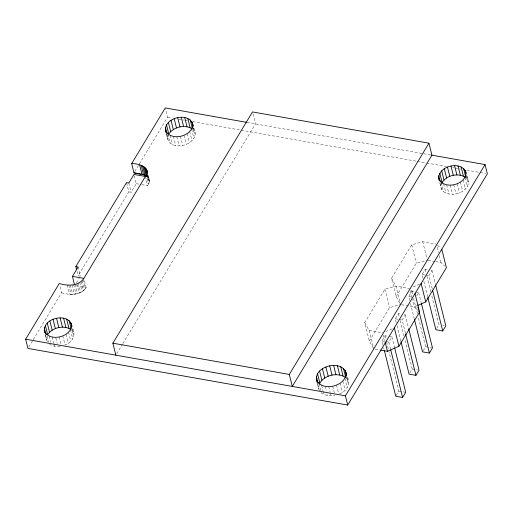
<?xml version="1.0" encoding="UTF-8"?>
<svg xmlns="http://www.w3.org/2000/svg" width="513" height="513" viewBox="0 0 513 513"><rect width="100%" height="100%" fill="white"/><g stroke="black" fill="none" stroke-linecap="round" stroke-linejoin="round"><path stroke-width="0.38" stroke-dasharray="2.56 1.92" d="M45.567 334.995L47.292 341.908L46.471 339.606L47.113 335.855M62.759 335.835L65.061 345.057C72.391 342.601 76.366 335.085 72.391 327.89M193.734 128.019C203.045 145.16 166.161 154.439 167.36 134.938M319.413 390.791L318.522 388.277L318.65 385.552M339.491 393.875C346.801 391.432 350.969 383.128 346.935 376.055M466.836 175.67C471.774 184.648 464.701 192.317 455.999 193.876C449.92 195.511 439.744 192.824 441.039 184.892M141.607 184.609L147.699 185.687C150.553 182.397 148.885 177.928 147.834 174.298M147.821 174.702L149.354 180.852L148.456 184.507L146.16 175.286M167.745 136.471L168.264 135.214M28.766 347.057L32.87 340.266M33.281 339.587L61.566 292.737L59.649 285.055M134.791 171.47L138.888 164.679M139.299 164L167.591 117.156L165.481 108.705M78.123 266.952L80.419 276.167L78.136 275.763L128.821 191.83L126.525 182.609M76.36 282.9L79.201 278.187M128.821 191.83L131.104 192.234L136.278 183.667L133.976 174.446M116.682 353.803L122.466 344.229M122.876 343.543L255.493 123.915L252.877 113.431M373.381 348.231L369.341 341.049L364.743 322.613L384.91 289.204L395.94 286.074L409.643 288.505M399.8 303.209L396.132 296.681L391.534 278.245L411.702 244.836L422.731 241.706L436.435 244.137M369.341 341.049L389.508 307.646L400.538 304.517L395.94 286.074L391.534 278.245M396.132 296.681L416.3 263.278L427.329 260.142L422.731 241.706M382.91 344.755L381.954 340.914L385.051 335.771L388.097 336.31M396.254 322.651L395.292 318.81L398.396 313.674L401.442 314.212M409.701 300.387L408.739 296.546L411.843 291.403L414.889 291.942M423.045 278.283L422.084 274.442L425.187 269.306L428.233 269.844M390.528 349.039L388.803 342.126L391.906 336.99L388.86 336.445M405.405 333.091L402.147 320.029L405.251 314.886L402.205 314.347M416.755 295.828L418.698 292.622L415.652 292.077M432.196 288.716L428.939 275.661L432.042 270.518L428.996 269.979M396.132 395.587L398.845 391.092L389.078 351.905M409.861 372.842L412.189 368.988L404.719 339.029M423.308 350.578L425.636 346.717L418.166 316.758M436.653 328.474L438.981 324.62L431.51 294.661M61.566 292.737C69.685 295.296 80.855 295.571 86.152 287.613L84.235 279.931M67.261 284.939L69.563 294.154C75.725 294.937 82.458 292.814 86.152 287.613L74.731 285.594M413.234 286.934L419.692 284.112M417.114 305.684L414.241 306.941L401.301 304.651M385.725 331.616L392.182 328.795M60.111 346.256C56.539 346.782 52.627 346.346 49.607 344.236M318.971 383.705L321.266 392.926C325.165 395.856 330.314 396.19 334.97 395.356M247.202 122.447L431.927 155.176M167.591 117.156L172.317 117.99M178.614 119.106L184.129 120.087M184.917 120.228L187.277 120.645M192.792 121.619L416.466 161.249M417.255 161.39L425.918 162.922M426.707 163.063L446.393 166.552M452.697 167.668L454.274 167.943M455.057 168.084L460.571 169.059M466.875 170.181L479.475 172.413M480.264 172.548L485.773 173.529M136.278 183.667L140.844 184.475M428.092 260.283L434.941 261.495M435.704 261.63L441.033 262.573L444.784 266.157M422.084 274.442L425.13 274.987M425.893 275.122L428.939 275.661M408.739 296.546L411.028 296.95M442.79 325.293L444.309 325.563M395.292 318.81L398.338 319.355M399.101 319.49L402.147 320.029M364.743 322.613L369.148 330.443L382.852 332.873M425.636 346.717L431.728 347.801M381.954 340.914L388.803 342.126M375.266 349.154L379.838 349.962M412.189 368.988L417.518 369.937M398.845 391.092L404.937 392.169M146.16 175.805L148.103 177.536L149.174 179.678M146.186 176.094L148.103 177.536L149.354 180.852M437.506 245.156L440.725 248.228M411.253 290.037L414.466 293.109M419.063 311.545L414.241 306.941L412.324 299.259M465.855 177.556L467.548 179.512L468.369 181.82M192.555 129.135L194.254 131.097L195.075 133.399M346.185 378.087L347.57 379.691L348.468 382.204M71.403 329.776L73.102 331.731L73.923 334.04M466.785 176.44L467.548 179.512M465.951 175.093L468.254 184.314M464.906 177.607L467.208 186.828M463.008 179.973L465.304 189.188M460.379 182.019L462.681 191.24M457.205 183.616L459.507 192.837M453.697 184.654L455.999 193.876M450.1 185.058L452.402 194.28M446.656 184.802L448.958 194.023M443.598 183.911L445.9 193.125M441.135 182.429L443.437 191.65M440.205 183.545L441.738 189.688M439.769 182.775L440.923 187.386M437.204 247.208L438.544 252.588M439.308 255.66L441.033 262.573M432.042 270.518L435.492 284.349M425.187 269.306L426.149 273.147M426.912 276.218L430.747 291.583M423.809 281.361L427.643 296.726M411.702 244.836L416.3 263.278M418.698 292.622L421.186 302.606M411.843 291.403L412.805 295.244M413.568 298.322L417.402 313.687M410.22 290.807L412.131 298.489M410.464 303.459L414.299 318.823M405.251 314.886L408.508 327.948M398.396 313.674L399.358 317.515M400.121 320.587L403.955 335.951M397.017 325.729L400.852 341.094M384.91 289.204L389.508 307.646M391.906 336.99L394.394 346.974M385.051 335.771L386.398 341.151M386.584 341.921L388.886 351.136M383.429 335.175L384.769 340.555M383.673 347.827L384.057 349.366M369.148 330.443L373.746 348.885M347 377.382L347.57 379.691M346.038 375.708L348.34 384.923M344.896 378.447L347.198 387.668M342.825 381.024L345.127 390.246M339.959 383.262L342.261 392.483M336.496 385.006L338.606 393.458M332.674 386.135L334.399 393.048M328.75 386.578L330.09 391.951M330.282 392.721L331.045 395.799M324.992 386.295L326.14 390.906M326.903 393.984L327.288 395.517M321.651 385.321L322.998 390.694M323.184 391.464L323.953 394.542M317.31 382.339L319.221 390.021M317.566 384.436L318.522 388.277M193.491 128.019L194.254 131.097M192.657 126.673L194.953 135.894M191.612 129.193L193.908 138.407M189.714 131.552L192.009 140.774M187.085 133.604L189.38 142.819M183.911 135.201L186.206 144.422M180.403 136.234L182.705 145.455M176.805 136.638L179.108 145.859M173.362 136.387L175.658 145.602M170.303 135.49L172.605 144.711M167.841 134.008L170.143 143.23M166.334 132.822L168.444 141.274M166.475 134.355L167.623 138.965M147.186 173.612L149.296 182.057M147.526 175.228L148.103 177.536M146.699 174.067L148.994 183.288M145.397 176.472L147.699 185.687M128.808 183.013L131.104 192.234M83.08 279.495L85.376 288.716M82.125 280.54L84.427 289.762M81.003 281.522L83.305 290.736M76.988 271.153L78.136 275.763M79.739 282.406L82.035 291.628M78.342 283.189L80.644 292.41M76.854 283.856L79.149 293.077M75.283 284.401L77.578 293.616M73.667 284.798L75.962 294.02M72.025 285.061L74.321 294.276M70.39 285.17L72.692 294.385M68.793 285.125L71.095 294.347M72.339 328.66L73.102 331.731M71.506 327.313L73.801 336.534M70.461 329.827L72.763 339.048M68.562 332.187L70.858 341.408M65.933 334.239L68.235 343.46M59.252 336.874L61.169 344.556M55.846 338.048L57.187 343.421M52.211 337.022L53.743 343.171M53.936 343.934L54.506 346.243M49.152 336.124L50.684 342.274M47.074 336.182L48.607 342.331M45.324 334.995L46.471 339.606"/><path stroke-width="0.77" d="M44.753 332.687C40.636 318.156 69.364 311.269 72.006 326.351M71.621 324.819C71.48 337.394 48.645 342.665 44.176 330.385M166.09 132.822C160.768 117.913 190.419 110.282 193.157 125.717M192.773 124.178C192.631 136.759 169.797 142.024 165.327 129.751M316.989 382.127C311.628 366.064 343.441 357.971 346.551 374.522M346.166 372.983C346.012 386.706 321.1 392.451 316.226 379.056M438.621 178.165C438.762 165.59 461.597 160.325 466.067 172.599C465.926 185.18 443.091 190.445 438.621 178.165L439.199 180.473M319.221 384.186C323.741 375.067 337.374 371.842 345.724 377.555L343.421 368.334M441.558 183.635C445.701 175.279 458.199 172.317 465.855 177.556M431.497 155.099L485.054 164.59L487.35 173.804L347.711 405.065L27.946 348.41L25.65 339.196L59.264 283.522C67.389 286.081 78.56 286.35 83.85 278.392L145.397 176.472C151.995 167.539 138.177 163.198 131.674 163.609L165.289 107.935L246.862 122.389M76.604 269.62L75.841 266.548L126.525 182.609L128.808 183.013L133.976 174.446L145.397 176.472M74.539 284.824L72.436 276.372L78.123 266.952L75.841 266.548M115.855 355.176L112.866 343.191L252.505 111.93L428.939 143.191L431.927 155.176L292.288 386.43L289.3 374.445L428.939 143.191M347.711 405.065L345.409 395.844L485.054 164.59M380.601 350.097L387.45 351.309L398.928 346.288L419.602 312.058L415.004 293.622M417.826 305.376L425.719 301.92L446.393 267.69L441.796 249.254M384.442 350.898L395.741 396.228L402.596 397.44L405.7 392.304L394.587 347.743M401.044 341.863L409.085 374.131L415.94 375.343L419.044 370.206L408.701 328.718M414.491 319.593L422.532 351.86L429.387 353.072L432.491 347.936L421.378 303.375M427.836 297.495L435.877 329.763L442.732 330.975L445.835 325.838L435.678 285.119M191.939 128.769C184.552 124.191 173.708 126.948 168.783 133.957L166.488 124.736M70.788 329.404C63.4 324.825 52.557 327.589 47.638 334.598L45.336 325.377M131.674 163.609L133.97 172.83L143.505 174.606L146.16 175.805L143.864 166.584M72.436 276.372L83.85 278.392M112.866 343.191L289.3 374.445M25.65 339.196L345.409 395.844M133.97 172.83L144.91 175.132L146.186 176.094M465.253 170.297L466.016 173.368M463.553 168.335L465.471 176.017M461.091 166.86L463.393 176.081M458.032 165.962L460.334 175.183M454.589 165.705L456.891 174.927M450.991 166.109L453.293 175.331M447.483 167.148L449.786 176.369M444.309 168.745L446.611 177.966M441.687 170.797L443.982 180.012M439.782 173.157L442.084 182.378M438.737 175.67L440.269 181.82M432.574 290.255L442.732 330.975M421.122 283.484L425.719 301.92M417.89 306.979L418.467 309.281M418.852 310.82L429.387 353.072M405.597 333.854L415.94 375.343M394.33 327.852L398.928 346.288M390.72 349.808L402.596 397.44M385.154 342.088L387.45 351.309M345.275 370.469L346.615 375.849M340.735 366.718L343.037 375.939M337.4 365.743L339.702 374.965M333.642 365.461L335.944 374.682M329.718 365.904L332.014 375.125M325.896 367.039L328.192 376.253M322.433 368.776L324.729 377.998M319.567 371.014L321.863 380.236M317.489 373.592L319.791 382.813M316.354 376.337L318.073 383.249M191.958 121.876L193.106 126.487M190.259 119.92L192.362 128.365M187.796 118.439L190.092 127.66M184.738 117.541L187.04 126.762M181.294 117.285L183.59 126.506M177.697 117.695L179.992 126.91M174.189 118.727L176.491 127.949M171.015 120.324L173.317 129.545M168.386 122.376L170.688 131.597M165.442 127.25L166.975 133.399M146.878 170.457L147.449 172.759M146.455 169.348L147.411 173.189M145.801 168.315L146.955 172.926M144.935 167.392L146.66 174.305M142.614 165.911L144.91 175.132M141.203 165.391L143.505 174.606M139.664 165.026L141.966 174.247M70.807 322.51L71.762 326.351M69.108 320.554L71.025 328.237M66.645 319.08L68.947 328.294M63.586 318.182L65.888 327.397M60.143 317.925L62.445 327.147M56.545 318.329L58.841 327.55M53.038 319.368L55.34 328.583M49.864 320.965L52.166 330.18M47.241 323.01L49.537 332.232M44.291 327.89L46.016 334.803"/></g></svg>
